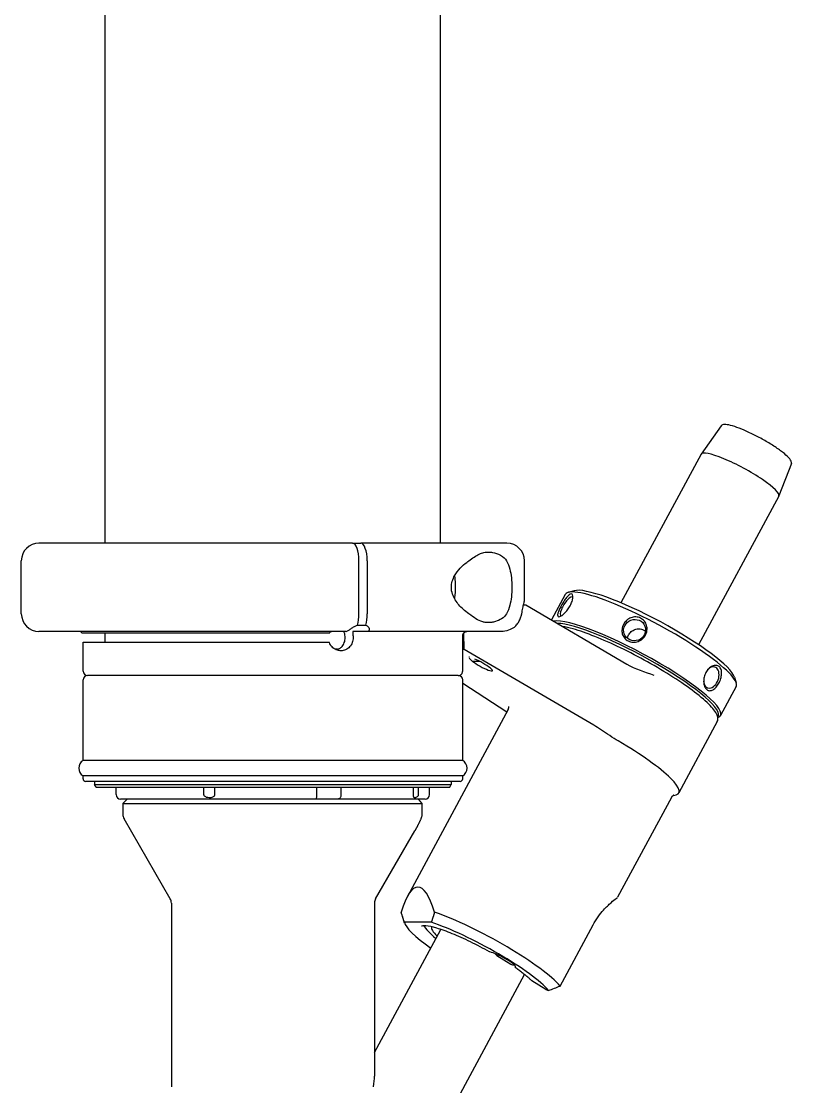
# Model space of a CAD drawing. Header units: millimetres. Extents: x 0 to 7722, y 0 to 5460.
# Drawn here: x 3324.5 to 3411.8, y 1875.2 to 1996 of the extents above; entities that cross this region are included whole.
import ezdxf

# ---------------------------------------------------------------- set-up
doc = ezdxf.new("R2010")
doc.units = ezdxf.units.MM
doc.header["$LTSCALE"] = 5
doc.layers.get('0').update_dxf_attribs({"linetype": 'CONTINUOUS'})

msp = doc.modelspace()

# ---------------------------------------------------------------- linework, layer by layer
for p, q in [((3334.002, 1936.801), (3334.002, 2080.801)), ((3372.002, 1936.801), (3372.002, 2077.801)), ((3403.8, 1950.117), (3401.51, 1946.9)), ((3401.499, 1946.883), (3392.423, 1930.042)), ((3411.739, 1945.837), (3410.311, 1942.156)), ((3410.302, 1942.138), (3401.225, 1925.298)), ((3362.032, 1936.801), (3326.502, 1936.801)), ((3362.032, 1936.801), (3362.966, 1936.801)), ((3379.502, 1936.801), (3362.966, 1936.801)), ((3324.502, 1928.801), (3324.502, 1934.801)), ((3362.749, 1928.801), (3362.749, 1934.801)), ((3363.683, 1934.801), (3363.683, 1928.801)), ((3381.502, 1930.299), (3381.502, 1934.801)), ((3386.122, 1930.999), (3384.558, 1928.096)), ((3387.113, 1931.413), (3386.455, 1931.228)), ((3381.392, 1929.801), (3381.651, 1929.801)), ((3381.651, 1929.801), (3393.09, 1923.092)), ((3362.581, 1927.515), (3363.515, 1927.515)), ((3361.25, 1926.801), (3326.502, 1926.801)), ((3359.407, 1926.601), (3331.402, 1926.601)), ((3334.002, 1925.601), (3334.002, 1926.601)), ((3363.727, 1926.801), (3362.112, 1926.801)), ((3378.886, 1926.801), (3363.727, 1926.801)), ((3374.501, 1922.301), (3374.501, 1926.301)), ((3374.683, 1924.77), (3374.641, 1926.654)), ((3331.502, 1925.601), (3359.371, 1925.601)), ((3331.502, 1922.301), (3331.502, 1925.601)), ((3360.326, 1924.801), (3360.005, 1924.801)), ((3360.326, 1924.801), (3360.398, 1924.801)), ((3374.683, 1924.77), (3374.501, 1924.77)), ((3389.356, 1916.164), (3374.683, 1924.77)), ((3375.273, 1923.901), (3375.184, 1923.901)), ((3375.624, 1923.401), (3375.243, 1923.782)), ((3376.425, 1923.401), (3375.624, 1923.401)), ((3331.502, 1912.167), (3331.502, 1921.301)), ((3374.002, 1921.801), (3332.002, 1921.801)), ((3374.002, 1921.801), (3332.002, 1921.801)), ((3374.502, 1912.167), (3374.502, 1921.301)), ((3405.29, 1921.616), (3405.497, 1920.965)), ((3374.502, 1920.951), (3379.509, 1917.676)), ((3405.489, 1920.561), (3403.715, 1917.27)), ((3379.654, 1917.945), (3368.235, 1896.758)), ((3403.341, 1916.577), (3398.984, 1908.494)), ((3374.502, 1912.167), (3331.502, 1912.167)), ((3374.502, 1910.435), (3331.502, 1910.435)), ((3331.502, 1910.101), (3331.502, 1910.435)), ((3374.502, 1910.101), (3374.502, 1910.435)), ((3374.202, 1909.801), (3331.802, 1909.801)), ((3332.802, 1909.801), (3332.802, 1909.441)), ((3332.802, 1909.441), (3373.202, 1909.441)), ((3332.975, 1909.141), (3332.802, 1909.441)), ((3332.975, 1909.141), (3373.029, 1909.141)), ((3335.252, 1908.301), (3335.252, 1909.141)), ((3345.194, 1908.301), (3345.194, 1909.141)), ((3346.383, 1909.141), (3346.383, 1908.301)), ((3357.973, 1908.301), (3357.973, 1909.141)), ((3360.712, 1909.141), (3360.712, 1908.301)), ((3368.943, 1908.301), (3368.943, 1909.141)), ((3369.472, 1909.141), (3369.472, 1908.301)), ((3370.752, 1908.301), (3370.752, 1909.141)), ((3373.029, 1909.141), (3373.202, 1909.441)), ((3373.202, 1909.801), (3373.202, 1909.441)), ((3398.14, 1907.981), (3392.055, 1896.691)), ((3357.982, 1907.801), (3335.752, 1907.801)), ((3336.502, 1907.801), (3336.002, 1907.301)), ((3336.002, 1907.301), (3369.873, 1907.301)), ((3336.002, 1907.301), (3336.002, 1906.069)), ((3360.355, 1907.801), (3357.982, 1907.801)), ((3370.252, 1907.801), (3360.355, 1907.801)), ((3369.873, 1907.301), (3369.873, 1906.069)), ((3341.368, 1896.507), (3336.136, 1905.569)), ((3364.636, 1896.507), (3369.07, 1904.186)), ((3341.502, 1896.007), (3341.502, 1875.201)), ((3364.502, 1896.007), (3364.502, 1876.396)), ((3367.924, 1893.739), (3367.671, 1894.536)), ((3370.943, 1893.83), (3367.901, 1893.83)), ((3385.533, 1886.611), (3389.267, 1893.539)), ((3364.502, 1879.083), (3372.015, 1893.022)), ((3378.37, 1890.07), (3379.954, 1889.09)), ((3367.153, 1861.24), (3381.522, 1887.898)), ((3383.933, 1886.23), (3382.343, 1887.214)), ((3383.933, 1886.23), (3384.24, 1886.099))]:
    msp.add_line(p, q)
for centre, radius, start, end in [((3326.502, 1934.801), 2, 90, 180), ((3379.502, 1934.801), 2, 0, 90), ((3326.502, 1928.801), 2, 180, 270), ((3331.002, 1926.301), 0.5, 36.8699, 90), ((3332.002, 1922.301), 0.5, 180, 270), ((3332.002, 1921.301), 0.5, 90, 180), ((3374.002, 1922.301), 0.5, 270, 327.88768), ((3374.002, 1921.301), 0.5, 0, 90), ((3332.002, 1911.301), 1, 120, 240), ((3374.002, 1911.301), 1, 300, 60), ((3331.802, 1910.101), 0.3, 180, 270), ((3374.202, 1910.101), 0.3, 270, 0), ((3335.752, 1908.301), 0.5, 180, 270), ((3370.252, 1908.301), 0.5, 270, 0), ((3337.002, 1906.069), 1, 180, 210), ((3340.502, 1896.007), 1, 0, 30), ((3365.502, 1896.007), 1, 150, 180)]:
    msp.add_arc(centre, radius, start, end)
for centre, major_axis, ratio, start_param, end_param in [((3405.901, 1944.51), (4.401, -2.372), 0.1792183, 0, 3.1415927), ((3362.032, 1934.801), (0, -2), 0.3584951, 1.5708225, 3.1415966), ((3362.966, 1934.801), (0, 2), 0.3584951, 4.7124152, 6.2831892), ((3386.297, 1929.64), (0.657, 1.063), 0.3104151, 6.1823046, 9.493305), ((3395.806, 1925.78), (9.683, -5.219), 0.1792183, 0, 3.1415927), ((3396.039, 1926.213), (9.243, -4.982), 0.1792183, 0.1831906, 2.9584021), ((3362.032, 1928.801), (0, 2), 0.3584365, 4.0140275, 4.7123803), ((3362.966, 1928.801), (0, -2), 0.3584365, 0.8724348, 1.5707876), ((3394.032, 1922.489), (9.683, -5.219), 0.1792183, 6.1100385, 9.2043575), ((3393.938, 1922.316), (9.507, -5.124), 0.1792183, 6.2381557, 9.104004), ((3376.624, 1923.038), (1.245, -0.694), 0.1591382, 3.9071113, 8.5908526), ((3402.671, 1921.577), (-0.413, -1.18), 0.653274, 5.2867737, 10.4282635), ((3389.301, 1913.713), (9.683, -5.219), 0.1792183, 6.0109548, 7.6551462), ((3369.422, 1876.83), (0, -21), 0.1792183, 2.6149701, 3.6682152), ((3378.161, 1893.044), (13.907, 3.719), 0.0698012, 6.0956118, 6.2175144), ((3376.761, 1890.446), (-9.243, 4.982), 0.1792183, 3.5723043, 5.4355543), ((3376.294, 1889.58), (-8.363, 4.507), 0.1792183, 0.1419463, 0.9662109), ((3376.668, 1890.273), (-6.602, 3.558), 0.1792183, 0.2441664, 0.766994), ((3376.294, 1889.58), (-8.363, 4.507), 0.1792183, 3.5687576, 5.4992221), ((3376.668, 1890.273), (-5.678, 3.06), 0.1792183, 0.0141132, 0.5786361), ((3378.911, 1889.58), (1.584, -0.854), 0.1792183, 6.1269241, 8.9390222), ((3353.002, 1857.801), (-11.058, -19.841), 0.1591382, 2.7217205, 2.8634631)]:
    msp.add_ellipse(centre, major_axis=major_axis, ratio=ratio, start_param=start_param, end_param=end_param)
msp.add_ellipse((3393.98, 1926.952), major_axis=(1.17, 0.439), ratio=0.9636891)
for points, knots in [([(3411.739, 1945.837), (3411.771, 1945.919), (3411.756, 1946.009), (3411.652, 1946.256), (3411.506, 1946.434), (3411.087, 1946.837), (3410.822, 1947.054), (3410.202, 1947.51), (3409.849, 1947.749), (3409.086, 1948.225), (3408.677, 1948.463), (3407.843, 1948.917), (3407.419, 1949.132), (3406.596, 1949.518), (3406.198, 1949.689), (3405.468, 1949.969), (3405.136, 1950.079), (3404.565, 1950.225), (3404.33, 1950.262), (3403.997, 1950.25), (3403.871, 1950.217), (3403.8, 1950.117)], [2.3457038, 2.3457038, 2.3457038, 2.3457038, 2.5421063, 2.5421063, 2.897394, 2.897394, 3.2280756, 3.2280756, 3.5514134, 3.5514134, 3.8730615, 3.8730615, 4.1943208, 4.1943208, 4.5158702, 4.5158702, 4.8388281, 4.8388281, 5.1674321, 5.1674321, 5.442558, 5.442558, 5.442558, 5.442558]), ([(3375.197, 1934.801), (3375.644, 1935.117), (3375.994, 1935.381), (3376.548, 1935.648), (3376.728, 1935.711), (3377.004, 1935.77), (3377.094, 1935.783), (3377.234, 1935.796), (3377.284, 1935.798), (3377.376, 1935.801), (3377.419, 1935.801), (3377.512, 1935.799), (3377.563, 1935.797), (3377.703, 1935.786), (3377.794, 1935.774), (3378.192, 1935.705), (3378.512, 1935.599), (3379.094, 1935.266), (3379.328, 1935.049), (3379.47, 1934.801)], [-0.64593967, -0.64593967, -0.64593967, -0.64593967, -0.48537157, -0.48537157, -0.40513566, -0.40513566, -0.36688517, -0.36688517, -0.34576429, -0.34576429, -0.32781019, -0.32781019, -0.3062777, -0.3062777, -0.26809734, -0.26809734, -0.13689488, -0.13689488, 0, 0, 0, 0]), ([(3373.218, 1931.801), (3373.218, 1932.03), (3373.255, 1932.272), (3373.39, 1932.723), (3373.487, 1932.933), (3373.943, 1933.744), (3374.498, 1934.27), (3375.041, 1934.688), (3375.119, 1934.745), (3375.197, 1934.801)], [1.627984, 1.627984, 1.627984, 1.627984, 1.69674574, 1.69674574, 1.76550747, 1.76550747, 2.01028007, 2.01028007, 2.05034229, 2.05034229, 2.05034229, 2.05034229]), ([(3379.47, 1934.801), (3379.623, 1934.533), (3379.751, 1934.201), (3379.919, 1933.564), (3379.981, 1933.233), (3380.062, 1932.527), (3380.082, 1932.151), (3380.082, 1931.801)], [2.87979722, 2.87979722, 2.87979722, 2.87979722, 3.01716627, 3.01716627, 3.12227055, 3.12227055, 3.22737483, 3.22737483, 3.22737483, 3.22737483]), ([(3373.57, 1933.08), (3373.613, 1932.805), (3373.641, 1932.517), (3373.673, 1931.869), (3373.668, 1931.508), (3373.626, 1930.94), (3373.602, 1930.727), (3373.57, 1930.522)], [7.44194927, 7.44194927, 7.44194927, 7.44194927, 7.72070023, 7.72070023, 8.05773749, 8.05773749, 8.266014, 8.266014, 8.266014, 8.266014]), ([(3375.197, 1928.801), (3374.972, 1928.96), (3374.751, 1929.136), (3374.235, 1929.607), (3373.91, 1929.959), (3373.53, 1930.579), (3373.421, 1930.801), (3373.266, 1931.276), (3373.218, 1931.529), (3373.218, 1931.801)], [1.1893076, 1.1893076, 1.1893076, 1.1893076, 1.30159516, 1.30159516, 1.46478958, 1.46478958, 1.54638679, 1.54638679, 1.627984, 1.627984, 1.627984, 1.627984]), ([(3380.082, 1931.801), (3380.082, 1931.45), (3380.062, 1931.075), (3379.981, 1930.368), (3379.919, 1930.038), (3379.751, 1929.4), (3379.623, 1929.069), (3379.47, 1928.801)], [0, 0, 0, 0, 0.10510428, 0.10510428, 0.21020855, 0.21020855, 0.34757761, 0.34757761, 0.34757761, 0.34757761]), ([(3386.796, 1931.064), (3386.729, 1931.064), (3386.645, 1931.026), (3386.457, 1930.876), (3386.354, 1930.766), (3386.158, 1930.52), (3386.052, 1930.369), (3385.847, 1930.047), (3385.748, 1929.877), (3385.58, 1929.565), (3385.499, 1929.401), (3385.366, 1929.099), (3385.316, 1928.962), (3385.256, 1928.736), (3385.246, 1928.635), (3385.281, 1928.5), (3385.328, 1928.466), (3385.395, 1928.466)], [-0.65844792, -0.65844792, -0.65844792, -0.65844792, -0.60318433, -0.60318433, -0.54792073, -0.54792073, -0.49345122, -0.49345122, -0.43898171, -0.43898171, -0.38540112, -0.38540112, -0.33182052, -0.33182052, -0.27565569, -0.27565569, -0.21949086, -0.21949086, -0.21949086, -0.21949086]), ([(3385.395, 1928.466), (3385.462, 1928.466), (3385.557, 1928.5), (3385.778, 1928.635), (3385.904, 1928.736), (3386.137, 1928.962), (3386.259, 1929.099), (3386.486, 1929.401), (3386.59, 1929.565), (3386.674, 1929.719), (3386.759, 1929.877), (3386.834, 1930.047), (3386.941, 1930.369), (3386.972, 1930.52), (3386.993, 1930.766), (3386.982, 1930.876), (3386.916, 1931.026), (3386.862, 1931.064), (3386.796, 1931.064)], [-0.21949086, -0.21949086, -0.21949086, -0.21949086, -0.16332603, -0.16332603, -0.1071612, -0.1071612, -0.0535806, -0.0535806, 0, 0, 0, 0.05446951, 0.05446951, 0.10893902, 0.10893902, 0.16420261, 0.16420261, 0.21946621, 0.21946621, 0.21946621, 0.21946621]), ([(3381.192, 1928.801), (3381.235, 1929.04), (3381.276, 1929.251), (3381.313, 1929.436), (3381.351, 1929.621), (3381.385, 1929.779), (3381.415, 1929.909), (3381.444, 1930.039), (3381.466, 1930.136), (3381.481, 1930.201), (3381.488, 1930.233), (3381.494, 1930.257), (3381.497, 1930.274), (3381.5, 1930.289), (3381.502, 1930.297), (3381.502, 1930.299)], [0.00010154, 0.00010154, 0.00010154, 0.00010154, 0.25, 0.25, 0.25, 0.5, 0.5, 0.5, 0.75, 0.75, 0.75, 0.875, 0.875, 0.875, 0.99146244, 0.99146244, 0.99146244, 0.99146244]), ([(3379.47, 1928.801), (3379.345, 1928.582), (3379.148, 1928.387), (3378.691, 1928.094), (3378.46, 1927.995), (3378.084, 1927.881), (3377.934, 1927.849), (3377.712, 1927.817), (3377.638, 1927.81), (3377.517, 1927.803), (3377.471, 1927.801), (3377.381, 1927.801), (3377.339, 1927.801), (3377.24, 1927.806), (3377.184, 1927.81), (3377.006, 1927.83), (3376.887, 1927.853), (3376.229, 1928.039), (3375.797, 1928.377), (3375.197, 1928.801)], [-7.98392649, -7.98392649, -7.98392649, -7.98392649, -7.86337541, -7.86337541, -7.76244288, -7.76244288, -7.69747609, -7.69747609, -7.66520638, -7.66520638, -7.64482302, -7.64482302, -7.62601555, -7.62601555, -7.60137113, -7.60137113, -7.54769766, -7.54769766, -7.30428384, -7.30428384, -7.30428384, -7.30428384]), ([(3380.343, 1927.258), (3380.468, 1927.367), (3380.584, 1927.492), (3380.776, 1927.748), (3380.852, 1927.871), (3380.998, 1928.151), (3381.058, 1928.303), (3381.124, 1928.509), (3381.141, 1928.571), (3381.163, 1928.661), (3381.17, 1928.69), (3381.182, 1928.747), (3381.187, 1928.774), (3381.192, 1928.801)], [-0.20517158, -0.20517158, -0.20517158, -0.20517158, -0.15322635, -0.15322635, -0.10863112, -0.10863112, -0.05166677, -0.05166677, -0.02582403, -0.02582403, -0.01262407, -0.01262407, 0, 0, 0, 0]), ([(3394.657, 1928.314), (3394.495, 1928.393), (3394.305, 1928.441), (3393.92, 1928.449), (3393.725, 1928.41), (3393.385, 1928.276), (3393.217, 1928.173), (3392.93, 1927.915), (3392.81, 1927.759), (3392.641, 1927.445), (3392.579, 1927.263), (3392.528, 1926.895), (3392.54, 1926.708), (3392.627, 1926.373), (3392.709, 1926.203), (3392.943, 1925.914), (3393.094, 1925.795), (3393.256, 1925.716)], [-0.65839862, -0.65839862, -0.65839862, -0.65839862, -0.60313503, -0.60313503, -0.54787143, -0.54787143, -0.49340192, -0.49340192, -0.43893242, -0.43893242, -0.38446291, -0.38446291, -0.3299934, -0.3299934, -0.2747298, -0.2747298, -0.21946621, -0.21946621, -0.21946621, -0.21946621]), ([(3361.25, 1926.801), (3361.27, 1926.801), (3361.291, 1926.803), (3361.394, 1926.824), (3361.489, 1926.873), (3361.692, 1927.005), (3361.794, 1927.079), (3362.009, 1927.227), (3362.116, 1927.296), (3362.336, 1927.416), (3362.444, 1927.467), (3362.564, 1927.509), (3362.573, 1927.512), (3362.581, 1927.515)], [-0.73695418, -0.73695418, -0.73695418, -0.73695418, -0.72154198, -0.72154198, -0.66419522, -0.66419522, -0.61761117, -0.61761117, -0.57858645, -0.57858645, -0.54457434, -0.54457434, -0.54202278, -0.54202278, -0.54202278, -0.54202278]), ([(3363.515, 1927.515), (3363.525, 1927.511), (3363.535, 1927.506), (3363.631, 1927.461), (3363.704, 1927.41), (3363.84, 1927.277), (3363.888, 1927.194), (3363.936, 1927.023), (3363.925, 1926.939), (3363.852, 1926.829), (3363.796, 1926.801), (3363.727, 1926.801)], [-0.44268275, -0.44268275, -0.44268275, -0.44268275, -0.43872599, -0.43872599, -0.4039104, -0.4039104, -0.35678614, -0.35678614, -0.29995033, -0.29995033, -0.24814435, -0.24814435, -0.24814435, -0.24814435]), ([(3380.343, 1927.258), (3380.152, 1927.125), (3379.937, 1927.015), (3379.433, 1926.845), (3379.156, 1926.801), (3378.886, 1926.801)], [0.86074193, 0.86074193, 0.86074193, 0.86074193, 0.9437782, 0.9437782, 1.03866341, 1.03866341, 1.03866341, 1.03866341]), ([(3403.341, 1916.577), (3403.442, 1916.765), (3403.437, 1916.984), (3403.265, 1917.557), (3402.979, 1917.939), (3402.104, 1918.851), (3401.501, 1919.372), (3400.06, 1920.471), (3399.233, 1921.046), (3397.427, 1922.203), (3396.449, 1922.787), (3394.439, 1923.907), (3393.407, 1924.443), (3391.388, 1925.418), (3390.403, 1925.855), (3388.573, 1926.588), (3387.731, 1926.883), (3386.555, 1927.217), (3386.15, 1927.312), (3385.793, 1927.372)], [2.3233346, 2.3233346, 2.3233346, 2.3233346, 2.5009389, 2.5009389, 2.8314188, 2.8314188, 3.1692356, 3.1692356, 3.4941463, 3.4941463, 3.8163881, 3.8163881, 4.1379664, 4.1379664, 4.4597532, 4.4597532, 4.7829289, 4.7829289, 4.9810846, 4.9810846, 4.9810846, 4.9810846]), ([(3393.256, 1925.716), (3393.418, 1925.636), (3393.609, 1925.586), (3393.997, 1925.568), (3394.195, 1925.601), (3394.539, 1925.724), (3394.709, 1925.821), (3394.999, 1926.071), (3395.12, 1926.224), (3395.204, 1926.382), (3395.289, 1926.539), (3395.351, 1926.723), (3395.398, 1927.1), (3395.384, 1927.292), (3395.293, 1927.638), (3395.208, 1927.815), (3394.971, 1928.113), (3394.819, 1928.234), (3394.657, 1928.314)], [-0.21946621, -0.21946621, -0.21946621, -0.21946621, -0.16420261, -0.16420261, -0.10893902, -0.10893902, -0.05446951, -0.05446951, 0, 0, 0, 0.05446951, 0.05446951, 0.10893902, 0.10893902, 0.16420261, 0.16420261, 0.21946621, 0.21946621, 0.21946621, 0.21946621]), ([(3359.407, 1926.601), (3359.409, 1926.604), (3359.411, 1926.607), (3359.447, 1926.664), (3359.485, 1926.709), (3359.554, 1926.77), (3359.585, 1926.79), (3359.62, 1926.8), (3359.628, 1926.801), (3359.635, 1926.801)], [0.191541007, 0.191541007, 0.191541007, 0.191541007, 0.192851149, 0.192851149, 0.214325094, 0.214325094, 0.233543464, 0.233543464, 0.239563064, 0.239563064, 0.239563064, 0.239563064]), ([(3362.078, 1926.301), (3362.086, 1926.233), (3362.09, 1926.166), (3362.09, 1926.101), (3362.09, 1925.912), (3362.056, 1925.711), (3361.916, 1925.342), (3361.811, 1925.173), (3361.567, 1924.907), (3361.412, 1924.792), (3361.071, 1924.638), (3360.884, 1924.601), (3360.708, 1924.601)], [0.88470151, 0.88470151, 0.88470151, 0.88470151, 0.90436327, 0.90436327, 0.90436327, 0.960886, 0.960886, 1.01740872, 1.01740872, 1.07393141, 1.07393141, 1.13045409, 1.13045409, 1.13045409, 1.13045409]), ([(3360.844, 1925.101), (3360.944, 1925.223), (3361.029, 1925.369), (3361.157, 1925.711), (3361.191, 1925.912), (3361.191, 1926.101), (3361.191, 1926.289), (3361.157, 1926.49), (3361.072, 1926.718), (3361.054, 1926.76), (3361.034, 1926.801)], [-0.10477633, -0.10477633, -0.10477633, -0.10477633, -0.05652828, -0.05652828, 0, 0, 0, 0.05652828, 0.05652828, 0.06964485, 0.06964485, 0.06964485, 0.06964485]), ([(3362.112, 1926.801), (3362.094, 1926.801), (3362.08, 1926.793), (3362.057, 1926.761), (3362.05, 1926.733), (3362.045, 1926.654), (3362.047, 1926.602), (3362.057, 1926.486), (3362.063, 1926.424), (3362.073, 1926.339), (3362.075, 1926.32), (3362.078, 1926.301)], [0.08018956, 0.08018956, 0.08018956, 0.08018956, 0.095142223, 0.095142223, 0.114191928, 0.114191928, 0.135493288, 0.135493288, 0.155674593, 0.155674593, 0.161507633, 0.161507633, 0.161507633, 0.161507633]), ([(3374.501, 1926.301), (3374.501, 1926.321), (3374.503, 1926.345), (3374.508, 1926.386), (3374.513, 1926.412), (3374.535, 1926.496), (3374.564, 1926.551), (3374.695, 1926.747), (3374.838, 1926.801), (3374.958, 1926.801)], [0.26445943, 0.26445943, 0.26445943, 0.26445943, 0.27048575, 0.27048575, 0.2777396, 0.2777396, 0.30190138, 0.30190138, 0.40249729, 0.40249729, 0.40249729, 0.40249729]), ([(3393.16, 1926.023), (3393.183, 1926.156), (3393.229, 1926.285), (3393.291, 1926.401), (3393.364, 1926.537), (3393.47, 1926.67), (3393.724, 1926.887), (3393.872, 1926.971), (3394.167, 1927.074), (3394.334, 1927.101), (3394.662, 1927.084), (3394.824, 1927.04), (3394.962, 1926.972)], [0.71554278, 0.71554278, 0.71554278, 0.71554278, 0.75540063, 0.75540063, 0.75540063, 0.8026143, 0.8026143, 0.84982797, 0.84982797, 0.89703938, 0.89703938, 0.94425079, 0.94425079, 0.94425079, 0.94425079]), ([(3360.708, 1924.601), (3360.533, 1924.601), (3360.344, 1924.638), (3359.995, 1924.792), (3359.836, 1924.907), (3359.582, 1925.173), (3359.472, 1925.342), (3359.389, 1925.551), (3359.38, 1925.576), (3359.371, 1925.601)], [0.22609082, 0.22609082, 0.22609082, 0.22609082, 0.2826135, 0.2826135, 0.33913618, 0.33913618, 0.39565891, 0.39565891, 0.40313877, 0.40313877, 0.40313877, 0.40313877]), ([(3360.398, 1924.801), (3360.402, 1924.801), (3360.406, 1924.801), (3360.422, 1924.805), (3360.436, 1924.809), (3360.473, 1924.823), (3360.498, 1924.834), (3360.563, 1924.867), (3360.608, 1924.893), (3360.69, 1924.951), (3360.725, 1924.979), (3360.789, 1925.038), (3360.818, 1925.069), (3360.844, 1925.101)], [0.178560244, 0.178560244, 0.178560244, 0.178560244, 0.182520058, 0.182520058, 0.190389438, 0.190389438, 0.201452097, 0.201452097, 0.218769503, 0.218769503, 0.232111491, 0.232111491, 0.245013957, 0.245013957, 0.245013957, 0.245013957]), ([(3403.55, 1922.814), (3403.454, 1922.893), (3403.33, 1922.944), (3403.057, 1922.961), (3402.909, 1922.928), (3402.639, 1922.806), (3402.499, 1922.708), (3402.247, 1922.458), (3402.136, 1922.305), (3401.968, 1921.993), (3401.898, 1921.812), (3401.811, 1921.441), (3401.794, 1921.252), (3401.809, 1920.904), (3401.843, 1920.724), (3401.965, 1920.42), (3402.052, 1920.297), (3402.15, 1920.216)], [-0.65844792, -0.65844792, -0.65844792, -0.65844792, -0.60318433, -0.60318433, -0.54792073, -0.54792073, -0.49345122, -0.49345122, -0.43898171, -0.43898171, -0.38540112, -0.38540112, -0.33182052, -0.33182052, -0.27565569, -0.27565569, -0.21949086, -0.21949086, -0.21949086, -0.21949086]), ([(3402.15, 1920.216), (3402.247, 1920.135), (3402.366, 1920.087), (3402.617, 1920.081), (3402.75, 1920.122), (3402.987, 1920.26), (3403.109, 1920.363), (3403.333, 1920.619), (3403.436, 1920.772), (3403.519, 1920.927), (3403.604, 1921.084), (3403.681, 1921.266), (3403.79, 1921.635), (3403.823, 1921.821), (3403.838, 1922.156), (3403.821, 1922.326), (3403.725, 1922.615), (3403.646, 1922.734), (3403.55, 1922.814)], [-0.21949086, -0.21949086, -0.21949086, -0.21949086, -0.16332603, -0.16332603, -0.1071612, -0.1071612, -0.0535806, -0.0535806, 0, 0, 0, 0.05446951, 0.05446951, 0.10893902, 0.10893902, 0.16420261, 0.16420261, 0.21946621, 0.21946621, 0.21946621, 0.21946621]), ([(3374.426, 1922.035), (3374.448, 1922.071), (3374.471, 1922.118), (3374.49, 1922.193), (3374.495, 1922.218), (3374.5, 1922.258), (3374.501, 1922.281), (3374.501, 1922.301)], [-0.03343389, -0.03343389, -0.03343389, -0.03343389, -0.012835978, -0.012835978, -0.005859854, -0.005859854, 0, 0, 0, 0]), ([(3392.131, 1914.383), (3391.518, 1914.743), (3390.812, 1915.225), (3389.952, 1915.796), (3389.63, 1916.003), (3389.356, 1916.164)], [0, 0, 0, 0, 0.21742818, 0.21742818, 0.31482208, 0.31482208, 0.31482208, 0.31482208]), ([(3346.383, 1908.301), (3346.383, 1908.273), (3346.379, 1908.246), (3346.365, 1908.192), (3346.354, 1908.166), (3346.319, 1908.104), (3346.288, 1908.07), (3346.2, 1908.009), (3346.141, 1907.984), (3346.018, 1907.955), (3345.961, 1907.948), (3345.892, 1907.945), (3345.881, 1907.944), (3345.864, 1907.944), (3345.859, 1907.944), (3345.851, 1907.944), (3345.847, 1907.944), (3345.84, 1907.944), (3345.836, 1907.944), (3345.828, 1907.944), (3345.823, 1907.944), (3345.807, 1907.944), (3345.795, 1907.945), (3345.682, 1907.95), (3345.583, 1907.967), (3345.423, 1908.019), (3345.36, 1908.05), (3345.277, 1908.116), (3345.25, 1908.146), (3345.214, 1908.204), (3345.203, 1908.233), (3345.196, 1908.276), (3345.194, 1908.288), (3345.194, 1908.301)], [-0.27471021, -0.27471021, -0.27471021, -0.27471021, -0.2664397, -0.2664397, -0.25730184, -0.25730184, -0.24260134, -0.24260134, -0.22547322, -0.22547322, -0.21254689, -0.21254689, -0.21006895, -0.21006895, -0.20897295, -0.20897295, -0.20816606, -0.20816606, -0.20742259, -0.20742259, -0.2064171, -0.2064171, -0.20395631, -0.20395631, -0.18280349, -0.18280349, -0.16541447, -0.16541447, -0.153247, -0.153247, -0.14323739, -0.14323739, -0.13912682, -0.13912682, -0.13912682, -0.13912682]), ([(3357.982, 1907.801), (3357.98, 1907.801), (3357.978, 1907.801), (3357.965, 1907.805), (3357.958, 1907.819), (3357.953, 1907.871), (3357.954, 1907.907), (3357.96, 1907.999), (3357.964, 1908.053), (3357.97, 1908.172), (3357.973, 1908.236), (3357.973, 1908.301)], [-0.080342003, -0.080342003, -0.080342003, -0.080342003, -0.077310088, -0.077310088, -0.057553486, -0.057553486, -0.038520832, -0.038520832, -0.019333631, -0.019333631, 0, 0, 0, 0]), ([(3360.712, 1908.301), (3360.712, 1908.263), (3360.71, 1908.225), (3360.701, 1908.151), (3360.694, 1908.116), (3360.668, 1908.025), (3360.646, 1907.975), (3360.585, 1907.89), (3360.548, 1907.857), (3360.46, 1907.811), (3360.409, 1907.801), (3360.355, 1907.801)], [-0.358883221, -0.358883221, -0.358883221, -0.358883221, -0.347539623, -0.347539623, -0.336148547, -0.336148547, -0.31714086, -0.31714086, -0.297459429, -0.297459429, -0.276750794, -0.276750794, -0.276750794, -0.276750794]), ([(3369.472, 1908.301), (3369.472, 1908.273), (3369.468, 1908.246), (3369.453, 1908.192), (3369.441, 1908.166), (3369.404, 1908.104), (3369.374, 1908.07), (3369.297, 1908.009), (3369.251, 1907.984), (3369.17, 1907.955), (3369.137, 1907.948), (3369.103, 1907.945), (3369.098, 1907.944), (3369.09, 1907.944), (3369.088, 1907.944), (3369.084, 1907.944), (3369.082, 1907.944), (3369.079, 1907.944), (3369.077, 1907.944), (3369.074, 1907.944), (3369.072, 1907.944), (3369.065, 1907.944), (3369.06, 1907.945), (3369.015, 1907.95), (3368.988, 1907.967), (3368.957, 1908.019), (3368.951, 1908.05), (3368.944, 1908.116), (3368.944, 1908.146), (3368.943, 1908.204), (3368.943, 1908.233), (3368.943, 1908.276), (3368.943, 1908.288), (3368.943, 1908.301)], [-0.27471021, -0.27471021, -0.27471021, -0.27471021, -0.2664397, -0.2664397, -0.25730184, -0.25730184, -0.24260134, -0.24260134, -0.22547322, -0.22547322, -0.21254689, -0.21254689, -0.21006895, -0.21006895, -0.20897295, -0.20897295, -0.20816606, -0.20816606, -0.20742259, -0.20742259, -0.2064171, -0.2064171, -0.20395631, -0.20395631, -0.18280349, -0.18280349, -0.16541447, -0.16541447, -0.153247, -0.153247, -0.14323739, -0.14323739, -0.13912682, -0.13912682, -0.13912682, -0.13912682]), ([(3398.402, 1908.23), (3398.402, 1908.23), (3398.393, 1908.228), (3398.352, 1908.207), (3398.313, 1908.185), (3398.224, 1908.106), (3398.176, 1908.047), (3398.14, 1907.981)], [2.14554771, 2.14554771, 2.14554771, 2.14554771, 2.19493118, 2.19493118, 2.25913287, 2.25913287, 2.32333456, 2.32333456, 2.32333456, 2.32333456]), ([(3369.873, 1906.069), (3369.873, 1906.025), (3369.87, 1905.974), (3369.861, 1905.886), (3369.852, 1905.833), (3369.825, 1905.71), (3369.798, 1905.634), (3369.769, 1905.569)], [-0.800919912, -0.800919912, -0.800919912, -0.800919912, -0.787932849, -0.787932849, -0.773298583, -0.773298583, -0.744706545, -0.744706545, -0.744706545, -0.744706545]), ([(3389.267, 1893.539), (3389.437, 1893.855), (3389.638, 1894.176), (3390.053, 1894.754), (3390.267, 1895.011), (3390.751, 1895.547), (3391.053, 1895.835), (3391.557, 1896.279), (3391.758, 1896.436), (3391.872, 1896.517)], [1.38162451, 1.38162451, 1.38162451, 1.38162451, 1.49101371, 1.49101371, 1.60040291, 1.60040291, 1.76846123, 1.76846123, 1.93651955, 1.93651955, 1.93651955, 1.93651955]), ([(3377.556, 1890.477), (3376.842, 1890.876), (3376.108, 1891.26), (3374.67, 1891.959), (3373.968, 1892.274), (3372.671, 1892.8), (3372.076, 1893.013), (3371.064, 1893.312), (3370.643, 1893.401), (3370.055, 1893.456), (3369.872, 1893.416), (3369.828, 1893.391), (3369.825, 1893.389), (3369.825, 1893.389)], [3.8055509, 3.8055509, 3.8055509, 3.8055509, 4.1233756, 4.1233756, 4.440963, 4.440963, 4.7568186, 4.7568186, 5.0664332, 5.0664332, 5.3495086, 5.3495086, 5.3997957, 5.3997957, 5.3997957, 5.3997957]), ([(3378.168, 1890.287), (3378.181, 1890.261), (3378.196, 1890.236), (3378.253, 1890.16), (3378.313, 1890.105), (3378.37, 1890.07)], [-0.27423531, -0.27423531, -0.27423531, -0.27423531, -0.265962887, -0.265962887, -0.244929267, -0.244929267, -0.244929267, -0.244929267]), ([(3379.954, 1889.09), (3380.011, 1889.055), (3380.084, 1889.027), (3380.202, 1889.008), (3380.265, 1889.01), (3380.32, 1889.022)], [-0.077211422, -0.077211422, -0.077211422, -0.077211422, -0.056177802, -0.056177802, -0.038919684, -0.038919684, -0.038919684, -0.038919684]), ([(3380.462, 1888.861), (3380.449, 1888.83), (3380.441, 1888.801), (3380.43, 1888.751), (3380.428, 1888.73), (3380.431, 1888.701), (3380.437, 1888.692), (3380.447, 1888.691), (3380.449, 1888.691), (3380.452, 1888.692)], [0.10789469, 0.10789469, 0.10789469, 0.10789469, 0.119178036, 0.119178036, 0.130920289, 0.130920289, 0.143251326, 0.143251326, 0.147089064, 0.147089064, 0.147089064, 0.147089064]), ([(3382.228, 1887.301), (3382.139, 1887.383), (3382.043, 1887.467), (3381.84, 1887.641), (3381.731, 1887.731), (3381.503, 1887.914), (3381.383, 1888.007), (3381.131, 1888.198), (3381, 1888.295), (3380.727, 1888.492), (3380.585, 1888.592), (3380.439, 1888.693)], [2.93666243, 2.93666243, 2.93666243, 2.93666243, 3.01738191, 3.01738191, 3.0981014, 3.0981014, 3.17882089, 3.17882089, 3.25954038, 3.25954038, 3.34025987, 3.34025987, 3.34025987, 3.34025987])]:
    msp.add_open_spline(points, degree=3, knots=knots)
for points in [[(3394.962, 1926.972), (3395.049, 1926.929), (3395.134, 1926.874), (3395.211, 1926.807)], [(3393.09, 1923.092), (3393.991, 1922.563), (3395.176, 1922.185), (3396.161, 1921.861)], [(3379.654, 1917.945), (3379.753, 1918.128), (3379.718, 1918.301), (3379.718, 1918.301)], [(3377.581, 1890.468), (3377.572, 1890.47), (3377.563, 1890.473), (3377.556, 1890.477)], [(3382.343, 1887.214), (3382.305, 1887.237), (3382.264, 1887.268), (3382.228, 1887.302)], [(3384.24, 1886.099), (3384.671, 1886.27), (3385.102, 1886.44), (3385.533, 1886.611)]]:
    msp.add_open_spline(points, degree=3)
for points, weights in [([(3369.469, 1907.801), (3369.668, 1907.57), (3369.873, 1907.301)], [1.03372806337, 1.03634710505, 1.03779870526]), ([(3369.769, 1905.569), (3369.411, 1904.777), (3369.07, 1904.186)], [1.06223065635, 1.07768765692, 1.08952860008]), ([(3367.901, 1893.83), (3367.729, 1894.345), (3367.53, 1894.985)], [2.16022048226, 2.0790290227, 1.98617116954]), ([(3371.314, 1894.985), (3371.116, 1894.345), (3370.943, 1893.83)], [1.92140110031, 2.01123081085, 2.08977457492])]:
    msp.add_rational_spline(points, weights, degree=2)

doc.saveas('drawing.dxf')
